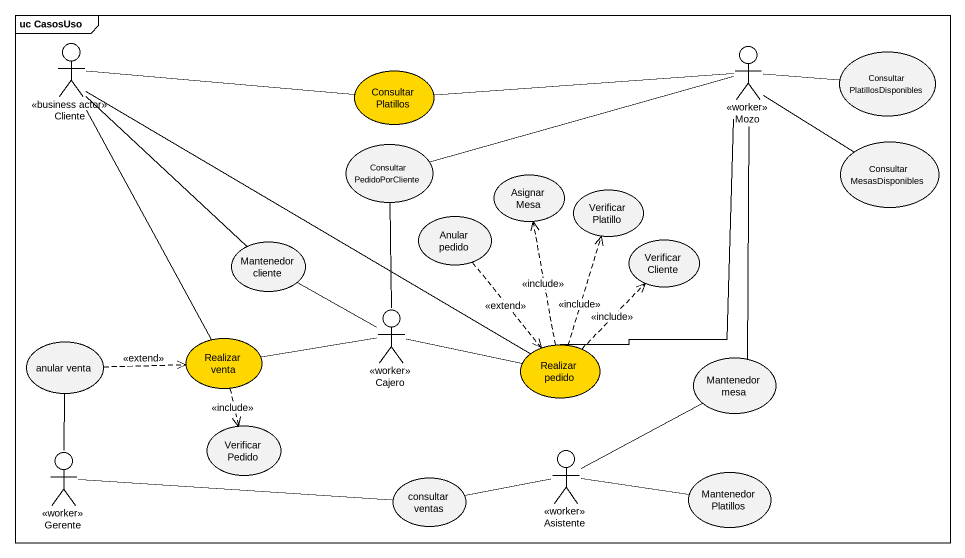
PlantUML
@startuml
mainframe uc CasosUso
actor Cliente <<business actor>>
actor Mozo <<worker>>
usecase "Consultar PlatillosDisponibles" as Consultar
usecase "Consultar Platillos" as Consultar_Platillos #FFD700
usecase "Consultar PedidoPorCliente" as Consultar_PedidoPorCliente
usecase "Asignar Mesa" as Asignar_Mesa
usecase "Consultar MesasDisponibles" as Consultar_MesasDisponibles
usecase "Anular pedido" as Anular_pedido
usecase "Verificar Platillo" as Verificar_Platillo
usecase "Mantenedor cliente" as Mantenedor_cliente
usecase "Verificar Cliente" as Verificar_Cliente
actor Cajero <<worker>>
usecase "anular venta" as anular_venta
usecase "Realizar venta" as Realizar_venta #FFD700
usecase "Realizar pedido" as Realizar_pedido #FFD700
usecase "Mantenedor mesa" as Mantenedor_mesa
usecase "Verificar Pedido" as Verificar_Pedido
actor Gerente <<worker>>
usecase "consultar ventas" as consultar_ventas
actor Asistente <<worker>>
usecase "Mantenedor Platillos" as Mantenedor_Platillos
Cliente -right- Consultar_Platillos
Cliente -- Realizar_venta
Mozo -right- Consultar
Mozo -left- Consultar_PedidoPorCliente
Mozo -- Consultar_MesasDisponibles
Mozo -- Realizar_pedido
Mozo -- Mantenedor_mesa
Consultar_Platillos -right- Mozo
Consultar_PedidoPorCliente -- Cajero
Anular_pedido ..> Realizar_pedido : <<extend>>
Mantenedor_cliente -up- Cliente
Cajero -up- Mantenedor_cliente
Cajero -left- Realizar_venta
Cajero -right- Realizar_pedido
anular_venta .right.> Realizar_venta : <<extend>>
Realizar_venta ..> Verificar_Pedido : <<include>>
Realizar_pedido -left- Cliente
Realizar_pedido .up.> Asignar_Mesa : <<include>>
Realizar_pedido .up.> Verificar_Platillo : <<include>>
Realizar_pedido .up.> Verificar_Cliente : <<include>>
Gerente -up- anular_venta
Gerente -right- consultar_ventas
Asistente -up- Mantenedor_mesa
Asistente -left- consultar_ventas
Asistente -right- Mantenedor_Platillos
@enduml
